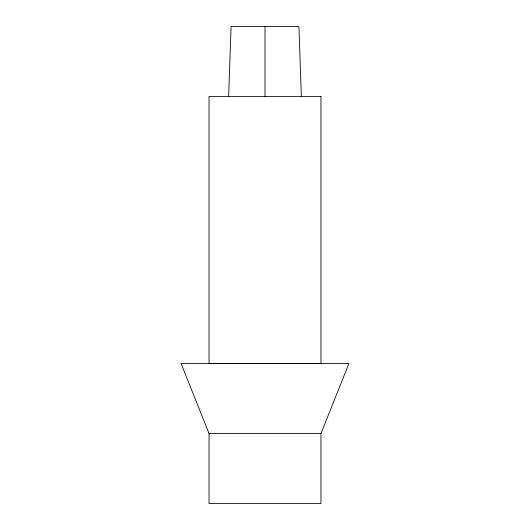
<?xml version="1.0" encoding="UTF-8"?>
<svg xmlns="http://www.w3.org/2000/svg" width="530" height="530" viewBox="0 0 530 530"><rect width="100%" height="100%" fill="white"/><g stroke="black" fill="none" stroke-linecap="round" stroke-linejoin="round"><path stroke-width="0.79" d="M228.655 96.44L231.08 26.5L298.92 26.5L301.345 96.44M320.955 433.56L348.932 363.494L181.068 363.494L209.045 433.56L209.045 503.5L320.955 503.5L320.955 433.56L209.045 433.56M265 26.5L265 96.44M320.955 96.44L209.045 96.44L209.045 363.62L320.955 363.62L320.955 96.44"/></g></svg>
